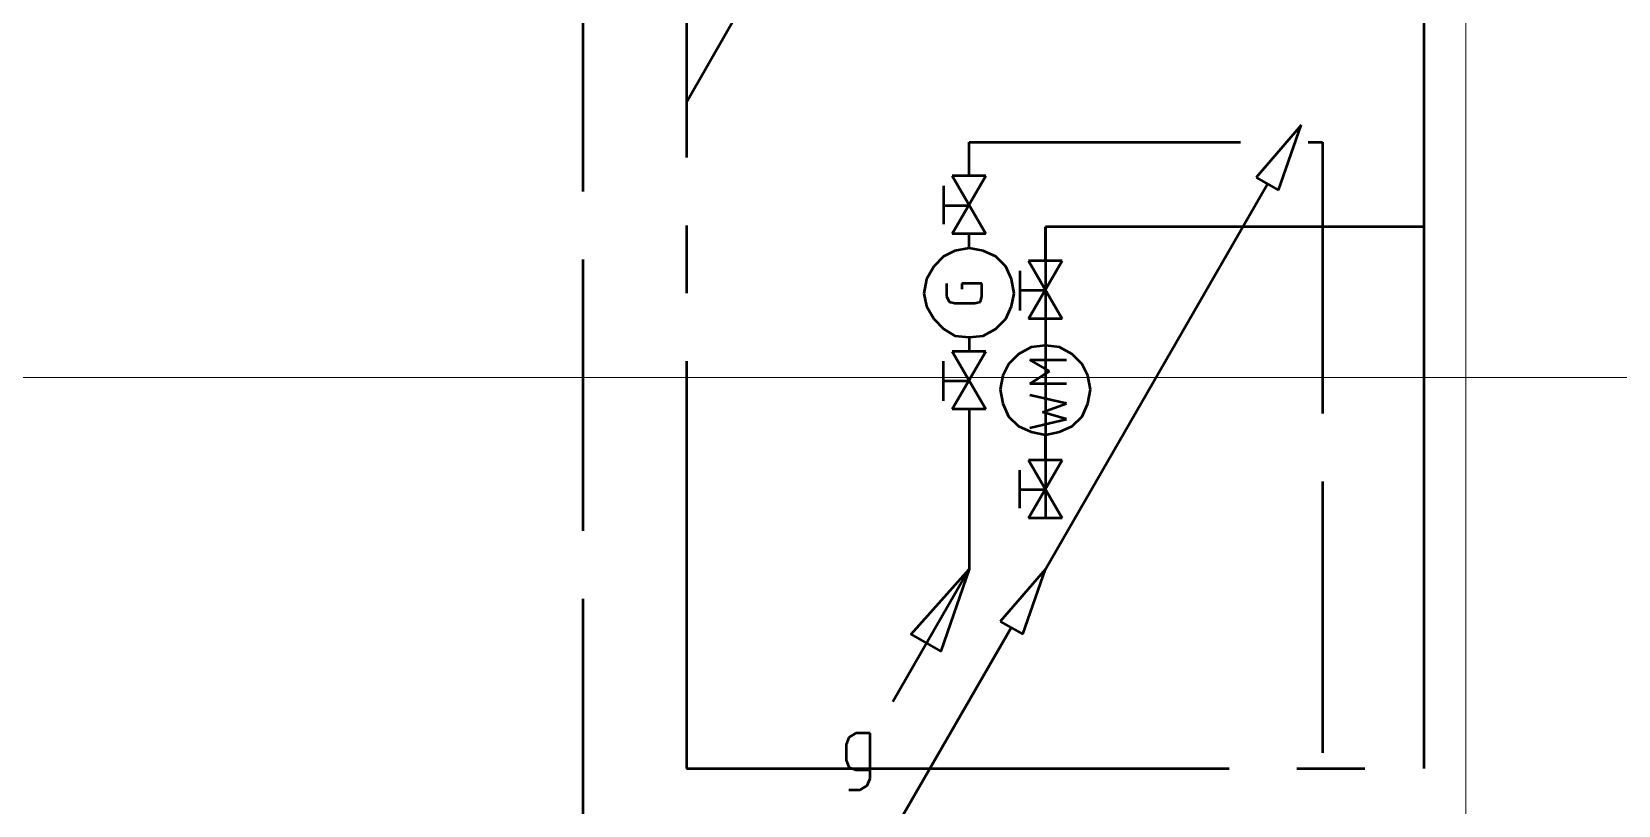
# Model space of a CAD drawing. Header units: metres. Extents: x -4.5 to 35.1, y -3.6 to 25.4.
# Drawn here: x 7.585 to 9.923, y 16.654 to 17.793 of the extents above; entities that cross this region are included whole.
import ezdxf

# ---------------------------------------------------------------- set-up
doc = ezdxf.new("R2010")
doc.units = ezdxf.units.M
doc.linetypes.add('STRICHLINIE2_S3', pattern=[0.5, 0.4, -0.1])
doc.linetypes.add('STRICHPUNKT2_S5', pattern=[1.1, 0.8, -0.1, 0.1, -0.1])
doc.layers.add('Standard', color=7, linetype='Continuous', lineweight=25)

msp = doc.modelspace()

# ---------------------------------------------------------------- linework, layer by layer
at = {"layer": 'Standard', "color": 252, "linetype": 'Continuous', "lineweight": 13}
for p, q in [((9.6986, -3.2638), (9.6986, 25.0491)), ((9.6986, -3.2638), (9.6986, 25.0491)), ((-4.1221, 17.284), (26.8317, 17.284)), ((-4.1221, 17.284), (26.8317, 17.284)), ((-4.1221, 17.284), (26.8317, 17.284))]:
    msp.add_line(p, q, dxfattribs=at)
at = {"layer": 'Standard', "color": 30, "linetype": 'STRICHLINIE2_S3', "lineweight": 50}
for p, q in [((8.3976, 16.5579), (8.3976, 19.7485)), ((8.9664, 17.6309), (9.4873, 17.6309)), ((9.4873, 17.6309), (9.4873, 16.5579))]:
    msp.add_line(p, q, dxfattribs=at)
at = {"layer": 'Standard', "color": 5, "linetype": 'STRICHPUNKT2_S5', "lineweight": 50}
for p, q in [((9.6373, 17.5059), (9.6373, 18.7268)), ((8.5497, 18.408), (8.5497, 16.7079)), ((9.6373, 17.5059), (9.0789, 17.5059)), ((9.6373, 16.7079), (9.6373, 17.5059)), ((8.5497, 16.7079), (9.6373, 16.7079))]:
    msp.add_line(p, q, dxfattribs=at)
at = {"layer": 'Standard', "color": 3, "linetype": 'Continuous', "lineweight": 50}
msp.add_line((8.6622, 17.8851), (8.5497, 17.6892), dxfattribs=at)
at = {"layer": 'Standard', "color": 7, "linetype": 'Continuous', "lineweight": 50}
msp.add_line((8.5497, 17.7767), (8.5497, 17.6559), dxfattribs=at)
at = {"layer": 'Standard', "color": 5, "linetype": 'Continuous', "lineweight": 50}
for p, q in [((9.456, 17.6559), (9.3894, 17.5788)), ((9.4227, 17.5601), (9.456, 17.6559)), ((9.0789, 17.0017), (9.406, 17.5684)), ((9.3894, 17.5788), (9.4227, 17.5601)), ((9.0789, 17.4559), (9.0789, 17.5059)), ((9.0789, 17.5059), (9.0789, 17.0767)), ((9.1039, 17.3705), (9.0539, 17.4559)), ((9.0539, 17.3705), (9.1039, 17.4559)), ((9.1039, 17.4559), (9.0539, 17.4559)), ((9.0414, 17.4413), (9.0414, 17.3829)), ((9.0789, 17.4121), (9.0414, 17.4121)), ((9.1039, 17.3705), (9.0539, 17.3705)), ((9.0789, 17.3705), (9.0789, 17.3309)), ((9.0581, 17.3288), (9.0393, 17.3184)), ((9.0789, 17.3309), (9.0581, 17.3288)), ((9.0997, 17.3288), (9.0789, 17.3309)), ((9.1185, 17.3184), (9.0997, 17.3288)), ((9.0393, 17.3184), (9.0247, 17.3038)), ((9.0852, 17.2934), (9.056, 17.31)), ((9.056, 17.31), (9.1102, 17.31)), ((9.1331, 17.3038), (9.1185, 17.3184)), ((9.0164, 17.2871), (9.0122, 17.2663)), ((9.0247, 17.3038), (9.0164, 17.2871)), ((9.056, 17.2746), (9.0852, 17.2934)), ((9.1414, 17.2871), (9.1331, 17.3038)), ((9.1456, 17.2663), (9.1414, 17.2871)), ((9.0122, 17.2663), (9.0164, 17.2455)), ((9.1102, 17.2746), (9.056, 17.2746)), ((9.1414, 17.2455), (9.1456, 17.2663)), ((9.0164, 17.2455), (9.0247, 17.2267)), ((9.1102, 17.2455), (9.056, 17.258)), ((9.0747, 17.233), (9.1102, 17.2455)), ((9.1331, 17.2267), (9.1414, 17.2455)), ((9.0247, 17.2267), (9.0393, 17.2121)), ((9.0393, 17.2121), (9.0581, 17.2038)), ((9.056, 17.21), (9.1102, 17.2225)), ((9.1102, 17.2225), (9.0747, 17.233)), ((9.0997, 17.2038), (9.1185, 17.2121)), ((9.1185, 17.2121), (9.1331, 17.2267)), ((9.0581, 17.2038), (9.0789, 17.1996)), ((9.0789, 17.1996), (9.0997, 17.2038)), ((9.0789, 17.1621), (9.0789, 17.1996)), ((9.0789, 17.1975), (9.0789, 17.1225)), ((9.0414, 17.0913), (9.0414, 17.1475)), ((9.1039, 17.1621), (9.0539, 17.0767)), ((9.0539, 17.1621), (9.1039, 17.0767)), ((9.1039, 17.1621), (9.0539, 17.1621)), ((9.0789, 17.1184), (9.0414, 17.1184)), ((9.1039, 17.0767), (9.0539, 17.0767)), ((9.0789, 17.0017), (9.0122, 16.9246)), ((9.0789, 17.0017), (9.0122, 16.9246)), ((9.0456, 16.9058), (9.0789, 17.0017)), ((9.0456, 16.9058), (9.0789, 17.0017)), ((8.7018, 16.3495), (9.0289, 16.9163)), ((8.7018, 16.3495), (9.0289, 16.9163)), ((9.0122, 16.9246), (9.0456, 16.9058)), ((9.0122, 16.9246), (9.0456, 16.9058))]:
    msp.add_line(p, q, dxfattribs=at)
at = {"layer": 'Standard', "color": 30, "linetype": 'Continuous', "lineweight": 50}
for p, q in [((8.9664, 17.5809), (8.9664, 17.6309)), ((8.9289, 17.5663), (8.9289, 17.5101)), ((8.9914, 17.4955), (8.9414, 17.5809)), ((8.9414, 17.4955), (8.9914, 17.5809)), ((8.9914, 17.5809), (8.9414, 17.5809)), ((8.9664, 17.5371), (8.9289, 17.5371)), ((8.9914, 17.4955), (8.9414, 17.4955)), ((8.9664, 17.4746), (8.9664, 17.4955)), ((8.9456, 17.4705), (8.9289, 17.4621)), ((8.9664, 17.4746), (8.9456, 17.4705)), ((8.9872, 17.4705), (8.9664, 17.4746)), ((9.006, 17.4621), (8.9872, 17.4705)), ((8.9143, 17.4476), (8.9039, 17.4288)), ((8.9289, 17.4621), (8.9143, 17.4476)), ((9.0206, 17.4476), (9.006, 17.4621)), ((9.0289, 17.4288), (9.0206, 17.4476)), ((8.9039, 17.4288), (8.8998, 17.4079)), ((8.9331, 17.4226), (8.9331, 17.4038)), ((8.9852, 17.4226), (8.956, 17.4226)), ((8.956, 17.4226), (8.956, 17.4142)), ((8.9852, 17.4038), (8.9852, 17.4226)), ((9.0331, 17.4079), (9.0289, 17.4288)), ((8.8998, 17.4079), (8.9039, 17.3892)), ((8.9331, 17.4038), (8.9373, 17.3954)), ((8.9831, 17.3954), (8.9852, 17.4038)), ((9.0289, 17.3892), (9.0331, 17.4079)), ((8.9039, 17.3892), (8.9143, 17.3705)), ((8.9373, 17.3954), (8.9456, 17.3934)), ((8.9456, 17.3934), (8.9747, 17.3934)), ((8.9747, 17.3934), (8.9831, 17.3954)), ((9.0206, 17.3705), (9.0289, 17.3892)), ((8.9143, 17.3705), (8.9289, 17.3559)), ((8.9289, 17.3559), (8.9456, 17.3455)), ((8.9872, 17.3455), (9.006, 17.3559)), ((9.006, 17.3559), (9.0206, 17.3705)), ((8.9456, 17.3455), (8.9664, 17.3434)), ((8.9664, 17.3434), (8.9872, 17.3455)), ((8.9664, 17.3434), (8.9664, 17.3225)), ((8.9289, 17.2496), (8.9289, 17.308)), ((8.9914, 17.3225), (8.9414, 17.2371)), ((8.9414, 17.3225), (8.9914, 17.2371)), ((8.9914, 17.3225), (8.9414, 17.3225)), ((8.9664, 17.2788), (8.9289, 17.2788)), ((8.9914, 17.2371), (8.9414, 17.2371)), ((8.9664, 17.2371), (8.9664, 17.0017)), ((8.9664, 17.0017), (8.8539, 16.8059)), ((8.7893, 16.7537), (8.7851, 16.7433)), ((8.7997, 16.76), (8.7893, 16.7537)), ((8.8206, 16.76), (8.7997, 16.76)), ((8.8206, 16.6933), (8.8206, 16.76)), ((8.7851, 16.7433), (8.7851, 16.7204)), ((8.7851, 16.7204), (8.7893, 16.71)), ((8.7893, 16.71), (8.7997, 16.7058)), ((8.7997, 16.7058), (8.8206, 16.7058)), ((8.7893, 16.6767), (8.806, 16.6767)), ((8.806, 16.6767), (8.8164, 16.6829)), ((8.8164, 16.6829), (8.8206, 16.6933))]:
    msp.add_line(p, q, dxfattribs=at)
at = {"layer": 'Standard', "color": 7, "linetype": 'Continuous', "lineweight": 50}
msp.add_lwpolyline([(8.9664, 17.0017), (8.9248, 16.8808), (8.881, 16.9058), (8.9664, 17.0017)], close=True, dxfattribs=at)

doc.saveas('drawing.dxf')
